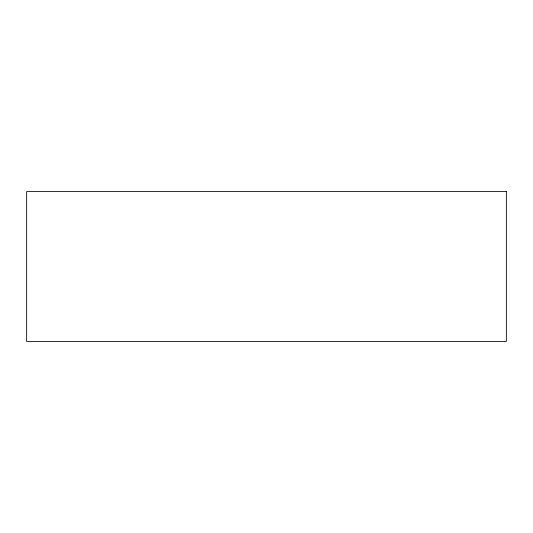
<?xml version="1.0" encoding="UTF-8"?>
<svg xmlns="http://www.w3.org/2000/svg" width="533" height="533" viewBox="0 0 533 533"><rect width="100%" height="100%" fill="white"/><g stroke="black" fill="none" stroke-linecap="round" stroke-linejoin="round"><path stroke-width="0.8" d="M506.35 191.547L26.65 191.547L26.65 341.453L506.35 341.453L506.35 191.547"/></g></svg>
